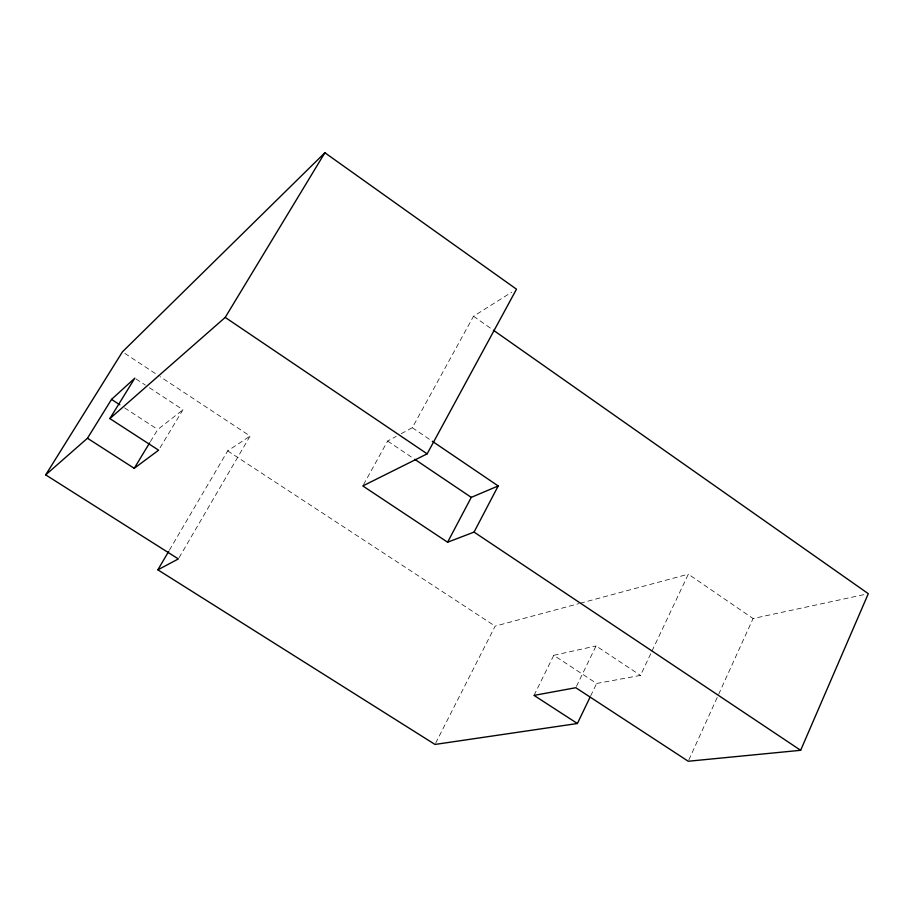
<?xml version="1.0" encoding="UTF-8"?>
<svg xmlns="http://www.w3.org/2000/svg" width="914" height="914" viewBox="0 0 914 914"><rect width="100%" height="100%" fill="white"/><g stroke="black" fill="none" stroke-linecap="round" stroke-linejoin="round"><path stroke-width="0.69" stroke-dasharray="4.57 3.43" d="M688.836 759.945L753.079 618.527L865.524 594.294M534.027 695.394L553.781 655.315L596.648 683.478L640.497 675.4L651.396 652.333M652.002 651.054L688.322 574.175L753.079 618.527M590.627 695.988L596.648 683.478M576.414 686.448L596.054 645.935L640.497 675.4M435.647 743.162L495.137 626.136L578.711 603.651M401.212 433.704L412.328 427.706L473.521 316.244L511.714 292.194M363.498 484.694L387.627 441.039L396.276 436.378M179.064 557.7L250.105 436.047L160.281 376.774M169.387 550.205L227.677 450.888L250.105 436.047M160.03 447.814L182.949 409.78L146.56 385.868M150.399 441.633L157.745 429.5L182.949 409.78M580.082 603.286L688.322 574.175M553.781 655.315L596.054 645.935M124.567 407.884L157.745 429.5M227.677 450.888L495.137 626.136M135.992 378.933L145.383 385.102M124.818 353.375L159.093 375.997M387.627 441.039L413.539 458.497M412.328 427.706L431.145 440.468M473.521 316.244L492.2 329.371"/><path stroke-width="1.37" d="M590.033 697.233L577.397 723.511L534.027 695.394L575.797 687.716L688.253 761.248L800.653 750.303L868.3 593.689L493.377 330.194M577.397 723.511L435.007 744.442L157.871 569.822L178.356 558.934L45.7 474.869L122.453 351.821L324.881 152.752L516.49 289.19L427.146 453.847L362.801 485.94L447.597 542.219L474.058 532.085L498.199 485.951L432.322 441.268M447.597 542.219L471.27 497.365L498.199 485.951M157.871 569.822L168.667 551.428M45.7 474.869L87.458 438.24L134.232 468.334L158.602 450.191L109.863 418.589L225.221 317.409L324.881 152.752M134.232 468.334L149.656 442.844M87.458 438.24L111.531 399.395L134.815 378.156L109.863 418.589M111.531 399.395L119.825 404.799M474.058 532.085L800.653 750.303M414.728 459.285L471.27 497.365M225.221 317.409L427.146 453.847"/></g></svg>
